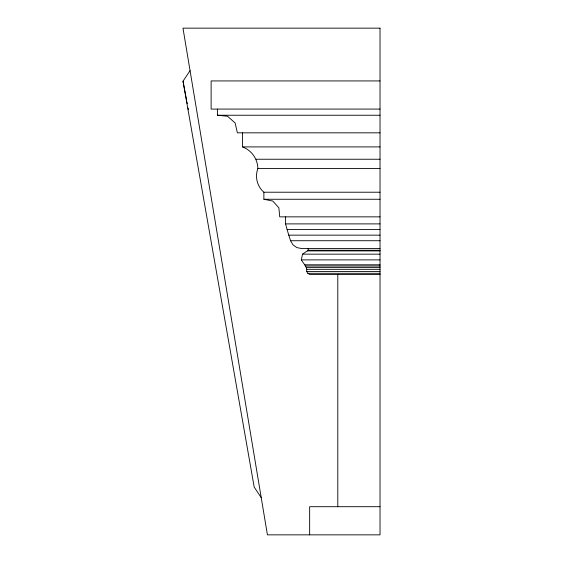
<?xml version="1.0" encoding="UTF-8"?>
<svg xmlns="http://www.w3.org/2000/svg" width="563" height="563" viewBox="0 0 563 563"><rect width="100%" height="100%" fill="white"/><g stroke="black" fill="none" stroke-linecap="round" stroke-linejoin="round"><path stroke-width="0.84" d="M242.519 132.833L242.519 146.908C251.555 150.314 257.608 158.78 257.889 168.436C254.715 176.859 257.094 186.304 263.878 192.222L263.878 199.26L272.795 201.047L278.875 207.803L279.727 216.854L380.025 216.854M380.025 274.462L309.65 274.462L307.834 273.308L306.715 271.472C307.37 266.665 303.478 263.702 301.332 259.888L302.514 254.159L308.235 250.254L380.025 250.254M261.225 497.636L254.187 487.079L183.017 81.192L190.055 70.635M380.025 80.931L211.125 80.931L211.125 109.081L380.025 109.081M217.402 109.081L217.402 115.239L380.025 115.239M380.025 132.833L237.382 132.833L235.116 122.945L227.501 116.238L217.402 115.239M242.519 146.908L380.025 146.908M256.074 159.238L380.025 159.238M257.889 168.436L380.025 168.436M263.878 192.222L380.025 192.222M263.878 199.26L380.025 199.26M285.589 216.854L285.589 223.891L380.025 223.891M285.589 223.891L287.116 229.542L380.025 229.542M287.116 229.542L288.77 235.151L380.025 235.151M288.77 235.151L290.543 240.725L380.025 240.725M380.025 248.522L301.508 248.522L296.835 247.586L292.957 244.828L290.543 240.725M307.384 250.915L380.025 250.915M302.514 254.159L380.025 254.159M301.332 259.888L380.025 259.888M304.506 264.793L380.025 264.793M305.723 266.025L380.025 266.025M306.42 267.608L380.025 267.608M306.511 269.332L380.025 269.332M306.715 271.472L380.025 271.472M307.834 273.308L380.025 273.308M380.025 506.7L309.65 506.7L309.65 534.85M307.384 248.522L308.235 249.177L308.235 250.254M183.017 81.192L186.585 100.2M186.916 101.931L187.24 103.655M188.049 107.976L188.373 109.708M337.8 274.462L337.8 506.7M380.025 28.15L182.975 28.15L267.425 534.85L380.025 534.85L380.025 28.15"/></g></svg>
